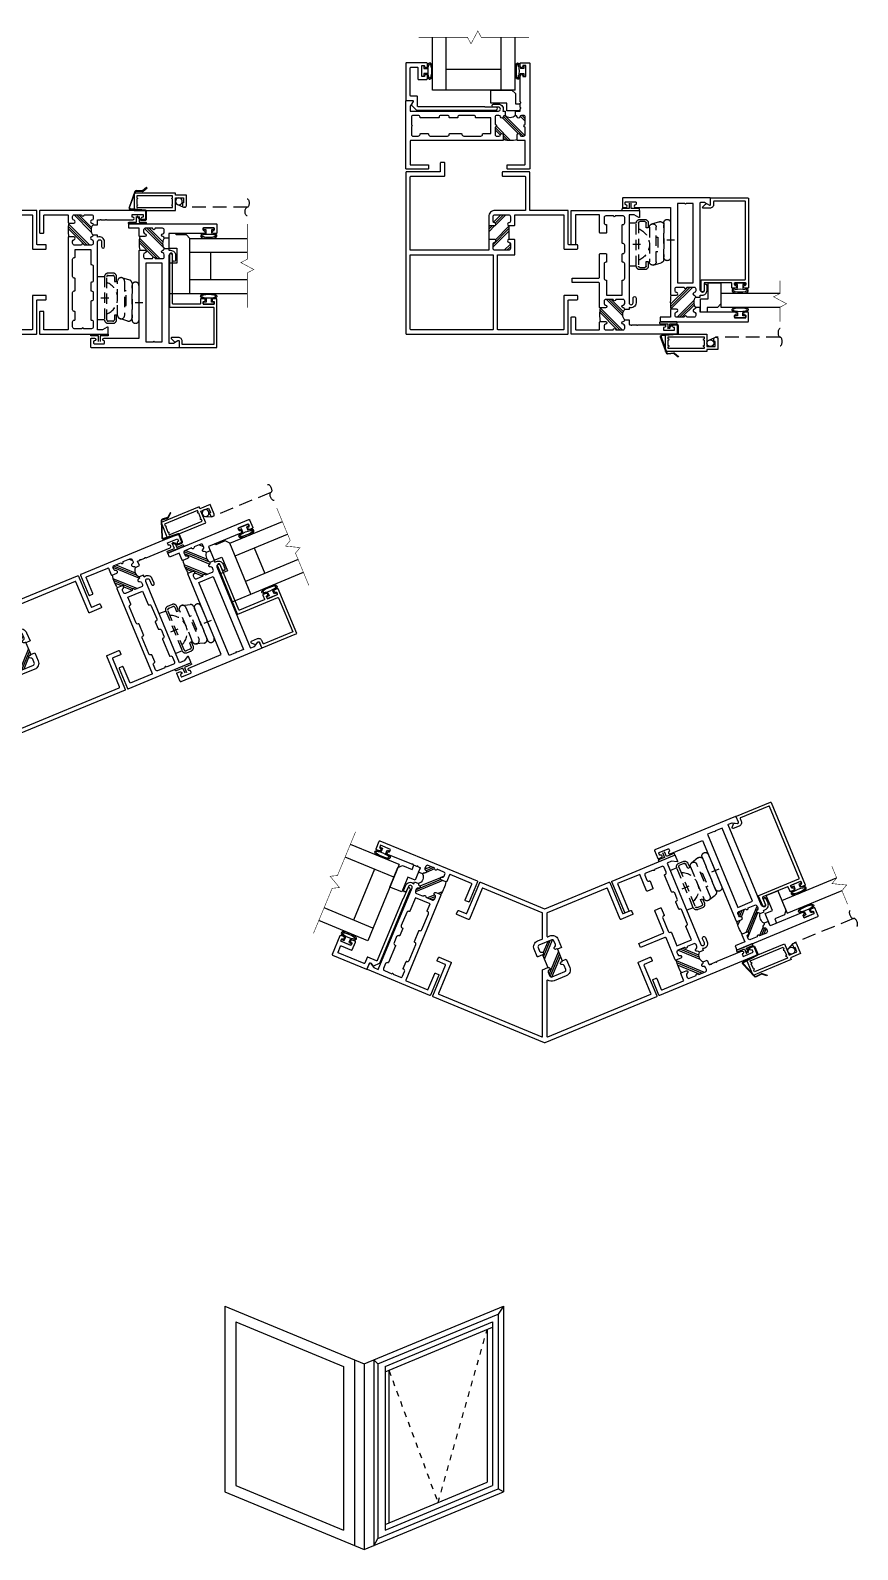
# Model space of a CAD drawing. Extents: x -4 to 57.4, y 0.4 to 32.4.
# Drawn here: x 14.44 to 29.47, y 0.37 to 27.98 of the extents above; entities that cross this region are included whole.
import ezdxf

# ---------------------------------------------------------------- set-up
doc = ezdxf.new("R2010")
doc.units = 0
doc.header["$MEASUREMENT"] = 0
doc.linetypes.add('HIDDEN', pattern=[0.375, 0.25, -0.125])
doc.layers.get('0').update_dxf_attribs({"linetype": 'CONTINUOUS'})
for name, color, linetype in [('ELEV_FRAME', 1, 'CONTINUOUS'), ('FRAME', 1, 'CONTINUOUS'), ('GLASS', 7, 'CONTINUOUS'), ('MISC', 7, 'CONTINUOUS'), ('SCREEN', 92, 'CONTINUOUS'), ('SCREEN_CLIP', 7, 'CONTINUOUS'), ('TEXT', 7, 'CONTINUOUS'), ('VENT', 5, 'CONTINUOUS'), ('YK_GLASS_STOP', 5, 'CONTINUOUS')]:
    doc.layers.add(name, color=color, linetype=linetype)

# ---------------------------------------------------------------- blocks, each defined once
blk = doc.blocks.new('p49 45 Corner Mullion')
h = blk.add_hatch()
h.set_pattern_fill('PLAST', color=256, angle=67.5, style=0)
h.set_pattern_definition([(67.5, (-7.35621, -19.63126), (-0.23097, 0.0956709), []), (67.5, (-7.38509, -19.6193), (-0.23097, 0.0956709), []), (67.5, (-7.41396, -19.60734), (-0.23097, 0.0956709), [])])
h.paths.add_polyline_path([(0.234, 1.701, 0.414214), (0.221, 1.706), (0.207, 1.701, -0.414214), (0.175, 1.714), (0.174, 1.714, -0.38311), (0.186, 1.746, 0.38311), (0.199, 1.785), (0.17, 1.855, 0.414214), (0.13, 1.872), (-0.101, 1.776, 0.414214), (-0.118, 1.736), (-0.089, 1.666, 0.38311), (-0.052, 1.648, -0.38311), (-0.021, 1.633), (-0.021, 1.633, -0.414214), (-0.035, 1.6), (0.061, 1.369, -0.414214), (0.093, 1.356), (0.094, 1.356, -0.38311), (0.083, 1.324, 0.38311), (0.069, 1.285), (0.098, 1.215, 0.414214), (0.138, 1.198), (0.369, 1.294, 0.414214), (0.386, 1.334), (0.357, 1.404, 0.38311), (0.32, 1.422, -0.38311), (0.289, 1.437), (0.289, 1.437, -0.414214), (0.303, 1.47), (0.317, 1.475, 0.414214), (0.322, 1.488)])
for p, q in [((0.234, 1.701), (0.322, 1.488)), ((-0.035, 1.6), (0.061, 1.369))]:
    blk.add_line(p, q)
for points in [[(0.234, 1.701, 0.414214), (0.221, 1.706), (0.207, 1.701, -0.414214), (0.175, 1.714), (0.174, 1.714, -0.38311), (0.186, 1.746, 0.38311), (0.199, 1.785), (0.17, 1.855, 0.414214), (0.13, 1.872), (-0.101, 1.776, 0.414214), (-0.118, 1.736), (-0.089, 1.666, 0.38311), (-0.052, 1.648, -0.38311), (-0.021, 1.633), (-0.021, 1.633, -0.414214), (-0.035, 1.6), (-0.123, 1.564, -0.414214), (-0.136, 1.569), (-0.19, 1.7, -0.414214), (-0.126, 1.853), (-0.042, 1.887, 0.303347), (-0.036, 1.897), (-0.036, 2.357, 0.303347), (-0.042, 2.366), (-1.122, 2.813, 0.414214), (-1.135, 2.808), (-1.366, 2.249, -0.414214), (-1.379, 2.244), (-1.592, 2.332, -0.414214), (-1.597, 2.345), (-1.574, 2.4, -0.414214), (-1.561, 2.406), (-1.423, 2.348, 0.414214), (-1.409, 2.354), (-1.178, 2.912, -0.414214), (-1.165, 2.918), (0, 2.435, 0.198912), (0.008, 2.435), (1.173, 2.918, -0.414214), (1.186, 2.912), (1.417, 2.354, 0.414214), (1.43, 2.348), (1.569, 2.406, -0.414214), (1.582, 2.4), (1.605, 2.345, -0.414214), (1.599, 2.332), (1.387, 2.244, -0.414214), (1.374, 2.249), (1.142, 2.808, 0.414214), (1.129, 2.813), (0.05, 2.366, 0.303347), (0.044, 2.357), (0.044, 1.938, 0.534511), (0.058, 1.929), (0.094, 1.944, -0.414214), (0.246, 1.88), (0.308, 1.732)], [(0.396, 1.519), (0.458, 1.37, -0.414214), (0.394, 1.217), (0.174, 1.126, -0.264161), (0.06, 1.141, 0.616945), (0.044, 1.133), (0.044, 0.117, 0.534511), (0.058, 0.107), (1.929, 0.882, 0.414214), (1.934, 0.896), (1.703, 1.454, -0.414214), (1.708, 1.468), (1.921, 1.556, -0.414214), (1.934, 1.55), (1.957, 1.495, -0.414214), (1.951, 1.482), (1.813, 1.424, 0.414214), (1.807, 1.411), (2.039, 0.852, -0.414214), (2.034, 0.839), (0.008, 0, -0.198912), (0, 0), (-2.026, 0.839, -0.414214), (-2.031, 0.852), (-1.8, 1.411, 0.414214), (-1.805, 1.424), (-1.944, 1.482, -0.414214), (-1.949, 1.495), (-1.926, 1.55, -0.414214), (-1.913, 1.556), (-1.701, 1.468, -0.414214), (-1.695, 1.454), (-1.927, 0.896, 0.414214), (-1.921, 0.882), (-0.05, 0.107, 0.534511), (-0.036, 0.117), (-0.036, 1.329), (0.061, 1.369, -0.414214), (0.093, 1.356), (0.094, 1.356, -0.38311), (0.083, 1.324, 0.38311), (0.069, 1.285), (0.098, 1.215, 0.414214), (0.138, 1.198), (0.369, 1.294, 0.414214), (0.386, 1.334), (0.357, 1.404, 0.38311), (0.32, 1.422, -0.38311), (0.289, 1.437), (0.289, 1.437, -0.414214), (0.303, 1.47), (0.317, 1.475, 0.414214), (0.322, 1.488)]]:
    blk.add_lwpolyline(points, format="xyb", close=True)
blk = doc.blocks.new('P48 90 Corner Mullion')
h = blk.add_hatch()
h.set_pattern_fill('PLAST', color=256, angle=45, style=0)
h.set_pattern_definition([(45, (-6.56593, -27.63443), (-0.1767767, 0.1767767), []), (45, (-6.58803, -27.61234), (-0.1767767, 0.1767767), []), (45, (-6.61013, -27.59024), (-0.1767767, 0.1767767), [])])
h.paths.add_polyline_path([(0.135, 1.972), (0.03, 1.972), (0.03, 1.722), (0.135, 1.722, -0.414214), (0.16, 1.697), (0.16, 1.697, -0.38311), (0.138, 1.672, 0.38311), (0.11, 1.641), (0.11, 1.555, 0.414214), (0.141, 1.524), (0.391, 1.524, 0.414214), (0.422, 1.555), (0.422, 1.641, 0.38311), (0.394, 1.672, -0.38311), (0.372, 1.697), (0.372, 1.697, -0.414214), (0.397, 1.722), (0.397, 1.972, -0.414214), (0.372, 1.997), (0.372, 1.997, -0.38311), (0.394, 2.022, 0.38311), (0.422, 2.053), (0.422, 2.139, 0.414214), (0.391, 2.17), (0.141, 2.17, 0.414214), (0.11, 2.139), (0.11, 2.053, 0.38311), (0.138, 2.022, -0.38311), (0.16, 1.997), (0.16, 1.997, -0.414214)])
for p, q in [((0.03, 1.972), (0.03, 1.722)), ((0.397, 1.972), (0.397, 1.722))]:
    blk.add_line(p, q)
for points in [[(0.03, 1.722), (0.03, 1.524), (-1.395, 1.524), (-1.395, 2.86, -0.414214), (-1.385, 2.87), (-0.78, 2.87, 0.414214), (-0.77, 2.88), (-0.77, 3.11, 0.414214), (-0.78, 3.12), (-0.84, 3.12, 0.414214), (-0.85, 3.11), (-0.85, 2.96, -0.414214), (-0.86, 2.95), (-1.465, 2.95, 0.414214), (-1.475, 2.94), (-1.475, 0.01, 0.414214), (-1.465, 0), (1.465, 0, 0.414214), (1.475, 0.01), (1.475, 0.615, -0.414214), (1.485, 0.625), (1.635, 0.625, 0.414214), (1.645, 0.635), (1.645, 0.695, 0.414214), (1.635, 0.705), (1.405, 0.705, 0.414214), (1.395, 0.695), (1.395, 0.09, -0.414214), (1.385, 0.08), (0.2, 0.08, -0.414214), (0.19, 0.09), (0.19, 1.444), (0.502, 1.444), (0.502, 1.712, 0.414214), (0.492, 1.722), (0.397, 1.722, 0.414214), (0.372, 1.697), (0.372, 1.697, 0.38311), (0.394, 1.672, -0.38311), (0.422, 1.641), (0.422, 1.555, -0.414214), (0.391, 1.524), (0.141, 1.524, -0.414214), (0.11, 1.555), (0.11, 1.641, -0.38311), (0.138, 1.672, 0.38311), (0.16, 1.697), (0.16, 1.697, 0.414214), (0.135, 1.722), (0.03, 1.722)], [(0.03, 1.972), (0.135, 1.972, 0.414214), (0.16, 1.997), (0.16, 1.997, 0.38311), (0.138, 2.022, -0.38311), (0.11, 2.053), (0.11, 2.139, -0.414214), (0.141, 2.17), (0.391, 2.17, -0.414214), (0.422, 2.139), (0.422, 2.053, -0.38311), (0.394, 2.022, 0.38311), (0.372, 1.997), (0.372, 1.997, 0.414214), (0.397, 1.972), (0.492, 1.972, 0.414214), (0.502, 1.982), (0.502, 2.17), (1.385, 2.17, -0.414214), (1.395, 2.16), (1.395, 1.555, 0.414214), (1.405, 1.545), (1.635, 1.545, 0.414214), (1.645, 1.555), (1.645, 1.615, 0.414214), (1.635, 1.625), (1.485, 1.625, -0.414214), (1.475, 1.635), (1.475, 2.24, 0.414214), (1.465, 2.25), (0.775, 2.25), (0.775, 2.94, 0.414214), (0.765, 2.95), (0.285, 2.95, 0.414214), (0.275, 2.94), (0.275, 2.88, 0.414214), (0.285, 2.87), (0.685, 2.87, -0.414214), (0.695, 2.86), (0.695, 2.25), (0.147, 2.25, 0.414214), (0.03, 2.133), (0.03, 1.972)]]:
    blk.add_lwpolyline(points, format="xyb")
blk.add_lwpolyline([(-1.385, 0.08, -0.414214), (-1.395, 0.09), (-1.395, 1.444), (0.11, 1.444), (0.11, 0.09, -0.414214), (0.1, 0.08)], format="xyb", close=True)
blk = doc.blocks.new('05P19-BLOCK-OG')
h = blk.add_hatch()
h.set_pattern_fill('PLAST', angle=45, style=0)
h.paths.add_polyline_path([(0.006, 1.12, -1), (0.006, 1.17), (0.006, 1.302, 0.414214), (-0.025, 1.333), (-0.063, 1.333, 0.38311), (-0.094, 1.305, -0.947716), (-0.143, 1.308), (-0.143, 1.403, 0.081165), (-0.394, 1.403), (-0.394, 1.308, -0.947716), (-0.443, 1.305, 0.38311), (-0.474, 1.333), (-0.512, 1.333, 0.414214), (-0.544, 1.302), (-0.544, 1.17, -1), (-0.544, 1.12), (-0.544, 0.988, 0.414214), (-0.512, 0.957), (-0.474, 0.957, 0.38311), (-0.443, 0.985, -0.898027), (-0.394, 0.985, 0.009247), (-0.394, 0.984, 0.372543), (-0.363, 0.957, -0.436275), (-0.174, 0.957, 0.38311), (-0.143, 0.985, -0.898027), (-0.094, 0.985, 0.38311), (-0.063, 0.957), (-0.025, 0.957, 0.414214), (0.006, 0.988)])
for points in [[(-0.394, 0.984, -0.009247), (-0.394, 0.985, 0.898027), (-0.443, 0.985, -0.38311), (-0.474, 0.957), (-0.512, 0.957, -0.414214), (-0.544, 0.988), (-0.544, 1.12, 1), (-0.544, 1.17), (-0.544, 1.302, -0.414214), (-0.512, 1.333), (-0.474, 1.333, -0.38311), (-0.443, 1.305, 0.947716), (-0.394, 1.308), (-0.394, 1.403, 0.414214), (-0.404, 1.413), (-2.073, 1.413, -0.414214), (-2.084, 1.423), (-2.084, 1.852), (-1.761, 1.852, 0.414214), (-1.751, 1.862), (-1.751, 1.922, 0.414214), (-1.761, 1.932), (-2.154, 1.932, 0.414214), (-2.163, 1.922), (-2.163, 0.697, 0.414214), (-2.154, 0.687), (-2.042, 0.687, 0.57735), (-2.034, 0.702), (-2.084, 0.788), (-2.084, 0.877), (-0.483, 0.877, -1), (-0.483, 0.806), (-0.572, 0.806, 1), (-0.572, 0.752), (-0.483, 0.752, 0.536675), (-0.401, 0.877), (-0.363, 0.877), (-0.363, 0.957, -0.38311), (-0.394, 0.985)], [(-0.143, 0.984, 0.009247), (-0.143, 0.985, -0.38311), (-0.174, 0.957), (-0.174, 0.877), (-0.087, 0.877), (-0.087, 0.838, 0.317837), (-0.083, 0.833, -0.707107), (-0.083, 0.814, 0.317837), (-0.087, 0.81), (-0.087, 0.738, 0.317837), (-0.083, 0.733, -0.707107), (-0.083, 0.714, 0.317837), (-0.087, 0.71), (-0.087, 0.239, 1), (-0.037, 0.239), (-0.037, 0.25), (0.014, 0.25), (0.014, 0.05), (-0.037, 0.05), (-0.037, 0.064, 1), (-0.087, 0.064), (-0.087, 0.01, 0.414214), (-0.076, 0), (0.076, 0, 0.414214), (0.087, 0.01), (0.087, 1.922, 0.414214), (0.076, 1.932), (-0.316, 1.932, 0.414214), (-0.326, 1.922), (-0.326, 1.862, 0.414214), (-0.316, 1.852), (-0.003, 1.852, -0.414214), (0.006, 1.842), (0.006, 1.423, -0.414214), (-0.003, 1.413), (-0.134, 1.413, 0.414214), (-0.143, 1.403), (-0.143, 1.308, 0.947716), (-0.094, 1.305, -0.38311), (-0.063, 1.333), (-0.025, 1.333, -0.414214), (0.006, 1.302), (0.006, 1.17, 1), (0.006, 1.12), (0.006, 0.988, -0.414214), (-0.025, 0.957), (-0.063, 0.957, -0.38311), (-0.094, 0.985, 0.898027), (-0.143, 0.985)]]:
    blk.add_lwpolyline(points, format="xyb")
blk.add_lwpolyline([(-1.377, 0.988, -0.414214), (-1.408, 0.957), (-1.529, 0.957, -0.414214), (-1.56, 0.988), (-1.56, 0.992, 0.414214), (-1.569, 1.002), (-1.897, 1.002, 0.414214), (-1.907, 0.992), (-1.907, 0.988, -0.414214), (-1.938, 0.957), (-2.032, 0.957, -0.414214), (-2.064, 0.988), (-2.064, 1.132, 1), (-2.064, 1.162), (-2.064, 1.302, -0.414214), (-2.032, 1.333), (-1.938, 1.333, -0.414214), (-1.907, 1.302), (-1.907, 1.302), (-1.907, 1.298, 0.414214), (-1.897, 1.288), (-1.761, 1.288, 0.414214), (-1.751, 1.298), (-1.751, 1.302), (-1.751, 1.302, -0.414214), (-1.72, 1.333), (-1.408, 1.333, -0.414214), (-1.377, 1.302), (-1.377, 1.302), (-1.377, 1.298, 0.414214), (-1.367, 1.288), (-1.155, 1.288, 0.414214), (-1.145, 1.298), (-1.145, 1.302), (-1.145, 1.302, -0.414214), (-1.114, 1.333), (-0.802, 1.333, -0.414214), (-0.771, 1.302), (-0.771, 1.302), (-0.771, 1.298, 0.414214), (-0.761, 1.288), (-0.623, 1.288), (-0.623, 1.002), (-0.889, 1.002, 0.414214), (-0.898, 0.992), (-0.898, 0.988, -0.414214), (-0.93, 0.957), (-1.19, 0.957, -0.414214), (-1.221, 0.988), (-1.221, 0.992, 0.414214), (-1.23, 1.002), (-1.367, 1.002, 0.414214), (-1.377, 0.992)], format="xyb", close=True)
at = {"color": 7}
for centre, radius, start, end in [((-0.269, 0.638), 0.775, 80.7195, 99.2805), ((-0.269, 0.869), 0.129, 42.8591, 137.1409)]:
    blk.add_arc(centre, radius, start, end, dxfattribs=at)
blk = doc.blocks.new('05P11-Z-BAR')
h = blk.add_hatch()
h.set_pattern_fill('PLAST', angle=45, style=0)
h.set_pattern_definition([(45, (-0.3846, -1e-07), (-0.176777, 0.176777), []), (45, (-0.4067, 0.0221), (-0.176777, 0.176777), []), (45, (-0.4288, 0.0442), (-0.176777, 0.176777), [])])
h.paths.add_polyline_path([(0.006, 1.12, -0.414214), (-0.018, 1.145, -0.414214), (0.006, 1.17), (0.006, 1.302, 0.414214), (-0.025, 1.333), (-0.063, 1.333, 0.38311), (-0.094, 1.305, -0.947716), (-0.143, 1.308), (-0.143, 1.403, 0.087329), (-0.394, 1.403), (-0.394, 1.308, -1), (-0.443, 1.308, 0.352985), (-0.473, 1.333), (-0.512, 1.333, 0.414214), (-0.544, 1.302), (-0.544, 1.17, -0.414214), (-0.518, 1.145, -0.414214), (-0.544, 1.12), (-0.544, 0.988, 0.414214), (-0.512, 0.957), (-0.474, 0.957, 0.38311), (-0.443, 0.985, -0.898027), (-0.394, 0.985, 0.38311), (-0.363, 0.957, -0.325577), (-0.174, 0.957, 0.363634), (-0.143, 0.982, -0.947716), (-0.094, 0.985, 0.38311), (-0.063, 0.957), (-0.025, 0.957, 0.414214), (0.006, 0.988)])
blk.add_line((-0.087, 0.877), (-0.087, 0.877))
for points in [[(-2.164, 2.28, -0.414214), (-2.154, 2.29), (-2.001, 2.29, -0.414214), (-1.991, 2.28), (-1.991, 2.226, -1), (-2.041, 2.226), (-2.041, 2.23, 0.414214), (-2.051, 2.24), (-2.081, 2.24, 0.414214), (-2.091, 2.23), (-2.091, 2.05, 0.414214), (-2.081, 2.04), (-2.051, 2.04, 0.414214), (-2.041, 2.05), (-2.041, 2.051, -1), (-1.991, 2.051), (-1.991, 1.413), (-0.403, 1.413, -0.414214), (-0.394, 1.403), (-0.394, 1.306, -0.888834), (-0.443, 1.306, 0.377258), (-0.474, 1.333), (-0.512, 1.333, 0.414214), (-0.544, 1.302), (-0.544, 1.17, -1), (-0.544, 1.12), (-0.544, 0.988, 0.414214), (-0.512, 0.957), (-0.474, 0.957, 0.383109), (-0.443, 0.985, -0.898027), (-0.394, 0.985, 0.38311), (-0.363, 0.957), (-0.363, 0.877), (-0.394, 0.877), (-0.394, 0.842, -0.414214), (-0.483, 0.752), (-0.571, 0.752, -1), (-0.571, 0.806), (-0.486, 0.806, 0.859155), (-0.486, 0.877), (-2.074, 0.877, 0.414214), (-2.084, 0.867), (-2.084, 0.797, 0.131652), (-2.082, 0.792), (-2.035, 0.709, -0.577353), (-2.048, 0.687), (-2.154, 0.687, -0.414214), (-2.164, 0.697), (-2.164, 2.28)], [(-0.025, 0.957, 0.414214), (0.006, 0.988), (0.006, 1.12, -1), (0.006, 1.17), (0.006, 1.302, 0.414214), (-0.025, 1.333), (-0.063, 1.333, 0.38311), (-0.094, 1.305, -0.947716), (-0.143, 1.308), (-0.143, 1.403, -0.414214), (-0.133, 1.413), (0.006, 1.413), (0.006, 1.603), (0.086, 1.603), (0.086, 0.01, -0.414214), (0.077, 0), (-0.077, 0, -0.414214), (-0.087, 0.01), (-0.087, 0.064, -1), (-0.037, 0.064), (-0.037, 0.06, 0.414214), (-0.027, 0.05), (0.003, 0.05, 0.414214), (0.014, 0.06), (0.014, 0.24, 0.414214), (0.003, 0.25), (-0.027, 0.25, 0.414214), (-0.037, 0.24), (-0.037, 0.239, -1), (-0.087, 0.239), (-0.087, 0.877), (-0.174, 0.877), (-0.174, 0.957, 0.363634), (-0.143, 0.982, -0.947716), (-0.094, 0.985, 0.38311), (-0.063, 0.957), (-0.025, 0.957)]]:
    blk.add_lwpolyline(points, format="xyb")
blk.add_lwpolyline([(-2.063, 1.16), (-2.063, 1.288), (-0.623, 1.288), (-0.623, 1.002), (-2.063, 1.002), (-2.063, 1.129), (-2.048, 1.145)], close=True)
at = {"color": 7}
for centre, radius, start, end in [((-0.269, 0.638), 0.775, 80.7195, 99.2805), ((-0.269, 0.828), 0.16, 53.9319, 126.0681)]:
    blk.add_arc(centre, radius, start, end, dxfattribs=at)
blk = doc.blocks.new('4-BAR_HINGE')
at = {"linetype": 'HIDDEN', "ltscale": 0.75}
for p, q in [((0.401, -1.054), (0.313, -1.054)), ((0.313, -1.094), (0.401, -1.094)), ((0.248, -1.119), (0.248, -1.901)), ((0.288, -1.901), (0.288, -1.119)), ((0.426, -1.119), (0.426, -1.204)), ((0.426, -1.204), (0.466, -1.204)), ((0.466, -1.204), (0.466, -1.119)), ((0.486, -1.823), (0.486, -1.198)), ((0.556, -1.136), (0.701, -1.178)), ((0.611, -1.198), (0.611, -1.823)), ((0.641, -1.377), (0.611, -1.377)), ((0.641, -1.644), (0.641, -1.377)), ((0.748, -1.239), (0.748, -1.864)), ((0.748, -1.904), (0.748, -1.279)), ((0.873, -1.279), (0.873, -1.904)), ((0.611, -1.644), (0.641, -1.644)), ((0.401, -1.926), (0.313, -1.926)), ((0.466, -1.816), (0.426, -1.816)), ((0.426, -1.816), (0.426, -1.901)), ((0.466, -1.901), (0.466, -1.816)), ((0.67, -1.924), (0.526, -1.881)), ((0.313, -1.966), (0.401, -1.966))]:
    blk.add_line(p, q, dxfattribs=at)
for p, q in [((0.248, -1.119), (0.123, -1.119)), ((0.248, -1.901), (0.123, -1.901))]:
    blk.add_line(p, q)
at = {"linetype": 'Continuous'}
for p, q in [((0.324, -1.51), (0.183, -1.51)), ((0.943, -1.591), (0.802, -1.591))]:
    blk.add_line(p, q, dxfattribs=at)
at = {"linetype": 'HIDDEN', "ltscale": 0.75}
for centre, radius, start, end in [((0.313, -1.119), 0.065, 90, 180), ((0.313, -1.119), 0.025, 90, 180), ((0.401, -1.119), 0.065, 360, 90), ((0.401, -1.119), 0.025, 0, 90), ((0.181, -1.51), 0.305, 290.4553, 69.5447), ((0.548, -1.198), 0.0625, 0, 180), ((0.686, -1.239), 0.062, 0, 75.7192), ((0.81, -1.279), 0.0625, 0, 180), ((0.313, -1.901), 0.065, 180, 270), ((0.313, -1.901), 0.025, 180, 270), ((0.401, -1.901), 0.065, 270, 0), ((0.401, -1.901), 0.025, 270, 0), ((0.548, -1.823), 0.0625, 180, 0), ((0.686, -1.864), 0.062, 255.5579, 0), ((0.81, -1.904), 0.0625, 180, 0)]:
    blk.add_arc(centre, radius, start, end, dxfattribs=at)
blk = doc.blocks.new('05P09-1in_GLASS_STOP')
for p, q in [((-1.338, 0.25), (-1.373, 0.25)), ((-1.373, 0.25), (-1.373, 0.05)), ((-1.373, 0.05), (-1.338, 0.05)), ((-1.338, 0.197), (-1.338, 0.25)), ((-1.276, 0.197), (-1.338, 0.197)), ((-1.338, 0.05), (-1.338, 0.102)), ((-1.338, 0.102), (-1.276, 0.102)), ((-0.084, 0.197), (-0.022, 0.197)), ((-0.022, 0.102), (-0.084, 0.102)), ((-0.022, 0.197), (-0.022, 0.25)), ((-0.022, 0.25), (0.013, 0.25)), ((-0.022, 0.05), (-0.022, 0.102)), ((0.013, 0.05), (-0.022, 0.05)), ((0.013, 0.25), (0.013, 0.05))]:
    blk.add_line(p, q)
blk.add_lwpolyline([(-2.035, 0.709, -0.57735), (-2.047, 0.687), (-2.153, 0.687, 0.414214), (-2.163, 0.677), (-2.163, 0), (-1.283, 0, 0.414214), (-1.273, 0.01), (-1.273, 0.062, 0.414214), (-1.298, 0.087, 0.435311), (-1.323, 0.061, -0.435311), (-1.333, 0.05), (-1.363, 0.05, -0.414214), (-1.373, 0.06), (-1.373, 0.24, -0.414214), (-1.363, 0.25), (-1.333, 0.25, -0.435311), (-1.323, 0.239, 0.435311), (-1.298, 0.212, 0.414214), (-1.273, 0.237), (-1.273, 0.29, 0.414214), (-1.283, 0.3), (-1.363, 0.3, -0.414214), (-1.373, 0.31), (-1.373, 0.795, -0.414214), (-1.363, 0.805), (-0.474, 0.805, 0.414214), (-0.447, 0.832), (-0.447, 0.833, 0.414214), (-0.474, 0.86), (-1.418, 0.86, 0.414214), (-1.428, 0.85), (-1.428, 0.065, -0.414214), (-1.438, 0.055), (-2.108, 0.055), (-2.108, 0.622, -0.414214), (-2.098, 0.632), (-2.047, 0.632, 0.414214), (-1.977, 0.702), (-1.977, 0.817, 0.668179), (-2.003, 0.828), (-2.058, 0.773, 0.339454), (-2.06, 0.755)], format="xyb", close=True)
at = {"extrusion": (0, 0, -1)}
blk.add_ellipse((-1.229, 0.15), major_axis=(0, 0.129), ratio=0.232303, dxfattribs=at)
blk.add_ellipse((-0.131, 0.15), major_axis=(0, 0.129), ratio=0.232303)
for points in [[(-1.276, 0.197), (-1.274, 0.219), (-1.271, 0.239), (-1.262, 0.269), (-1.258, 0.28), (-1.245, 0.294), (-1.237, 0.298), (-1.229, 0.298), (-1.218, 0.298), (-1.21, 0.292), (-1.201, 0.279), (-1.197, 0.272), (-1.187, 0.244), (-1.183, 0.215), (-1.178, 0.136), (-1.182, 0.085), (-1.194, 0.034), (-1.198, 0.022), (-1.214, 0.005), (-1.228, 0), (-1.249, 0.008), (-1.254, 0.016), (-1.262, 0.032), (-1.265, 0.041), (-1.272, 0.067), (-1.274, 0.084), (-1.276, 0.102)], [(-0.084, 0.197), (-0.086, 0.219), (-0.089, 0.239), (-0.098, 0.269), (-0.102, 0.28), (-0.115, 0.294), (-0.123, 0.298), (-0.131, 0.298), (-0.142, 0.298), (-0.15, 0.292), (-0.159, 0.279), (-0.163, 0.272), (-0.173, 0.244), (-0.177, 0.215), (-0.182, 0.136), (-0.178, 0.085), (-0.166, 0.034), (-0.162, 0.022), (-0.146, 0.005), (-0.132, 0), (-0.111, 0.008), (-0.106, 0.016), (-0.098, 0.032), (-0.095, 0.041), (-0.088, 0.067), (-0.086, 0.084), (-0.084, 0.102)]]:
    blk.add_open_spline(points, degree=3, knots=[5.075676, 5.075676, 5.075676, 5.075676, 5.596595, 5.596595, 6.055763, 6.055763, 6.283185, 6.283185, 6.283185, 6.572914, 6.572914, 6.862642, 6.862642, 7.608886, 7.608886, 8.676451, 8.676451, 9.18434, 9.18434, 9.518242, 9.518242, 9.852144, 9.852144, 10.186046, 10.186046, 10.631436, 10.631436, 10.631436, 10.631436])
blk = doc.blocks.new('A$C5B811888')
at = {"layer": 'MISC', "linetype": 'Continuous'}
for points in [[(0.0319, 0), (0.0319, 0.024), (0.0025, 0.024, -0.414214), (0, 0.0265), (0, 0.0297, -0.414214), (0.0025, 0.0322), (0.0765, 0.0322, -0.414214), (0.079, 0.0297)], [(0.079, 0.0297), (0.079, 0.0265, -0.414214), (0.0765, 0.024), (0.0414, 0.024), (0.0414, 0)]]:
    blk.add_lwpolyline(points, format="xyb", dxfattribs=at)
blk = doc.blocks.new('05P86-BLOCK-IG')
h = blk.add_hatch()
h.set_pattern_fill('PLAST', angle=45, style=0)
h.paths.add_polyline_path([(0.544, 1.12, -1), (0.544, 1.17), (0.544, 1.302, 0.414214), (0.512, 1.333), (0.474, 1.333, 0.38311), (0.443, 1.305, -0.947716), (0.393, 1.308), (0.393, 1.403, 0.081165), (0.143, 1.403), (0.143, 1.308, -0.947716), (0.094, 1.305, 0.38311), (0.063, 1.333), (0.024, 1.333, 0.414214), (-0.007, 1.302), (-0.007, 1.17, -1), (-0.007, 1.12), (-0.007, 0.988, 0.414214), (0.024, 0.957), (0.063, 0.957, 0.38311), (0.094, 0.985, -0.898027), (0.143, 0.985, 0.38311), (0.174, 0.957, -0.436275), (0.363, 0.957, 0.38311), (0.394, 0.985, -0.898027), (0.443, 0.985, 0.38311), (0.474, 0.957), (0.512, 0.957, 0.414214), (0.544, 0.988)])
for points in [[(0.003, 1.852, 0.414214), (-0.007, 1.842), (-0.007, 1.423, 0.414214), (0.003, 1.413), (0.134, 1.413, -0.414214), (0.143, 1.403), (0.143, 1.308, -0.947716), (0.094, 1.305, 0.38311), (0.063, 1.333), (0.024, 1.333, 0.414214), (-0.007, 1.302), (-0.007, 1.17, -1), (-0.007, 1.12), (-0.007, 0.988, 0.414214), (0.024, 0.957), (0.063, 0.957, 0.38311), (0.094, 0.985, -0.898027), (0.143, 0.985, 0.38311), (0.174, 0.957), (0.174, 0.877), (0.097, 0.877, 0.414214), (0.086, 0.867), (0.086, 0.847, -0.331679), (0.084, 0.843, 0.745356), (0.084, 0.824, -0.331679), (0.086, 0.82), (0.086, 0.747, -0.331679), (0.084, 0.743, 0.745356), (0.084, 0.724, -0.331679), (0.086, 0.72), (0.086, 0.244, -1.19356), (0.037, 0.244), (0.037, 0.25), (-0.014, 0.25), (-0.014, 0.05), (0.037, 0.05), (0.037, 0.074, -0.596863), (0.086, 0.074), (0.086, 0.01, -0.414214), (0.076, 0), (-0.076, 0, -0.414214), (-0.087, 0.01), (-0.087, 1.922, -0.414214), (-0.076, 1.932), (0.215, 1.932, -0.414214), (0.226, 1.922), (0.226, 1.862, -0.414214), (0.215, 1.852)], [(1.377, 1.298, -0.414214), (1.367, 1.288), (1.23, 1.288, -0.414214), (1.221, 1.298), (1.221, 1.302, 0.414214), (1.19, 1.333), (0.93, 1.333, 0.414214), (0.898, 1.302), (0.898, 1.298, -0.414214), (0.889, 1.288), (0.623, 1.288), (0.623, 1.002), (0.889, 1.002, -0.414214), (0.898, 0.992), (0.898, 0.988, 0.414214), (0.93, 0.957), (1.19, 0.957, 0.414214), (1.221, 0.988), (1.221, 0.992, -0.414214), (1.23, 1.002), (1.367, 1.002, -0.414214), (1.377, 0.992), (1.377, 0.988, 0.414214), (1.407, 0.957), (1.529, 0.957, 0.414214), (1.56, 0.988), (1.56, 0.992, -0.414214), (1.569, 1.002), (1.897, 1.002, -0.414214), (1.907, 0.992), (1.907, 0.988, 0.414214), (1.938, 0.957), (2.032, 0.957, 0.414214), (2.064, 0.988), (2.064, 1.132, -1), (2.064, 1.162), (2.064, 1.302, 0.414214), (2.032, 1.333), (1.938, 1.333, 0.414214), (1.907, 1.302), (1.907, 1.298, -0.414214), (1.897, 1.288), (1.76, 1.288, -0.414214), (1.75, 1.298), (1.75, 1.403, -0.414214), (1.76, 1.413), (2.084, 1.413), (2.084, 1.852), (1.549, 1.852, -0.414214), (1.539, 1.862), (1.539, 1.922, -0.414214), (1.549, 1.932), (2.154, 1.932, -0.414214), (2.163, 1.922), (2.163, 0.697, -0.414214), (2.154, 0.687), (2.042, 0.687, -0.57735), (2.034, 0.702), (2.084, 0.788), (2.084, 0.877), (0.483, 0.877, 1), (0.483, 0.806), (0.567, 0.806, -1.178959), (0.567, 0.752), (0.483, 0.752, -0.536675), (0.401, 0.877), (0.363, 0.877), (0.363, 0.957, 0.38311), (0.394, 0.985, -0.898027), (0.443, 0.985, 0.38311), (0.474, 0.957), (0.512, 0.957, 0.414214), (0.544, 0.988), (0.544, 1.12, -1), (0.544, 1.17), (0.544, 1.302, 0.414214), (0.512, 1.333), (0.474, 1.333, 0.38311), (0.443, 1.305, -0.947716), (0.393, 1.308), (0.393, 1.403, -0.414214), (0.404, 1.413), (0.832, 1.413, 0.414214), (0.852, 1.433), (0.852, 1.909), (0.932, 1.909), (0.932, 1.433, 0.414214), (0.952, 1.413), (1.367, 1.413, -0.414214), (1.377, 1.403)]]:
    blk.add_lwpolyline(points, format="xyb", close=True)
at = {"color": 7}
for centre, radius, start, end in [((0.269, 0.638), 0.775, 80.7195, 99.2805), ((0.269, 0.869), 0.129, 42.8591, 137.1409)]:
    blk.add_arc(centre, radius, start, end, dxfattribs=at)
blk = doc.blocks.new('05P05-.25in_GLASS_STOP')
for p, q in [((-0.588, 0.25), (-0.623, 0.25)), ((-0.623, 0.25), (-0.623, 0.05)), ((-0.623, 0.05), (-0.588, 0.05)), ((-0.588, 0.198), (-0.588, 0.25)), ((-0.526, 0.198), (-0.588, 0.198)), ((-0.588, 0.05), (-0.588, 0.103)), ((-0.588, 0.103), (-0.526, 0.103)), ((-0.084, 0.198), (-0.022, 0.198)), ((-0.022, 0.103), (-0.084, 0.103)), ((-0.022, 0.198), (-0.022, 0.25)), ((-0.022, 0.25), (0.013, 0.25)), ((-0.022, 0.05), (-0.022, 0.103)), ((0.013, 0.05), (-0.022, 0.05)), ((0.013, 0.25), (0.013, 0.05))]:
    blk.add_line(p, q)
blk.add_lwpolyline([(-2.048, 0.632, 0.414214), (-1.978, 0.702), (-1.978, 0.817, 0.668179), (-2.003, 0.828), (-2.053, 0.778, 0.339454), (-2.057, 0.748), (-2.035, 0.71, -0.57735), (-2.048, 0.687), (-2.153, 0.687, 0.414214), (-2.163, 0.677), (-2.163, 0.01, 0.414214), (-2.153, 0), (-0.533, 0, 0.414214), (-0.523, 0.01), (-0.523, 0.064, 0.414214), (-0.548, 0.089), (-0.549, 0.089, 0.414214), (-0.573, 0.064), (-0.573, 0.06, -0.414214), (-0.583, 0.05), (-0.608, 0.05, -0.414214), (-0.623, 0.065), (-0.623, 0.235, -0.414214), (-0.608, 0.25), (-0.583, 0.25, -0.414214), (-0.573, 0.24), (-0.573, 0.239, 0.414214), (-0.549, 0.214), (-0.548, 0.214, 0.414214), (-0.523, 0.239), (-0.523, 0.288, 0.414214), (-0.538, 0.303), (-0.613, 0.303, -0.414214), (-0.623, 0.313), (-0.623, 0.795, -0.414214), (-0.613, 0.805), (-0.474, 0.805, 0.414214), (-0.447, 0.832), (-0.447, 0.833, 0.414214), (-0.474, 0.86), (-0.668, 0.86, 0.414214), (-0.678, 0.85), (-0.678, 0.065, -0.414214), (-0.688, 0.055), (-2.098, 0.055, -0.414214), (-2.108, 0.065), (-2.108, 0.622, -0.414214), (-2.098, 0.632)], format="xyb", close=True)
at = {"extrusion": (0, 0, -1)}
blk.add_ellipse((-0.479, 0.15), major_axis=(0, 0.129), ratio=0.232303, dxfattribs=at)
blk.add_ellipse((-0.131, 0.15), major_axis=(0, 0.129), ratio=0.232303)
for points in [[(-0.526, 0.198), (-0.524, 0.219), (-0.521, 0.239), (-0.512, 0.269), (-0.508, 0.28), (-0.495, 0.294), (-0.487, 0.298), (-0.479, 0.298), (-0.468, 0.298), (-0.46, 0.292), (-0.451, 0.279), (-0.447, 0.272), (-0.437, 0.244), (-0.433, 0.215), (-0.428, 0.136), (-0.432, 0.085), (-0.444, 0.034), (-0.448, 0.022), (-0.464, 0.005), (-0.478, 0), (-0.499, 0.008), (-0.504, 0.016), (-0.512, 0.032), (-0.515, 0.041), (-0.522, 0.067), (-0.524, 0.084), (-0.526, 0.103)], [(-0.084, 0.198), (-0.086, 0.219), (-0.089, 0.239), (-0.098, 0.269), (-0.102, 0.28), (-0.115, 0.294), (-0.123, 0.298), (-0.131, 0.298), (-0.142, 0.298), (-0.15, 0.292), (-0.159, 0.279), (-0.163, 0.272), (-0.173, 0.244), (-0.177, 0.215), (-0.182, 0.136), (-0.178, 0.085), (-0.166, 0.034), (-0.162, 0.022), (-0.146, 0.005), (-0.132, 0), (-0.111, 0.008), (-0.106, 0.016), (-0.098, 0.032), (-0.095, 0.041), (-0.088, 0.067), (-0.086, 0.084), (-0.084, 0.103)]]:
    blk.add_open_spline(points, degree=3, knots=[5.075676, 5.075676, 5.075676, 5.075676, 5.596595, 5.596595, 6.055763, 6.055763, 6.283185, 6.283185, 6.283185, 6.572914, 6.572914, 6.862642, 6.862642, 7.608886, 7.608886, 8.676451, 8.676451, 9.18434, 9.18434, 9.518242, 9.518242, 9.852144, 9.852144, 10.186046, 10.186046, 10.631436, 10.631436, 10.631436, 10.631436])
blk = doc.blocks.new('05P10-1.5in_GLASS_STOP')
for p, q in [((-1.838, 0.25), (-1.873, 0.25)), ((-1.873, 0.25), (-1.873, 0.05)), ((-1.873, 0.05), (-1.838, 0.05)), ((-1.838, 0.197), (-1.838, 0.25)), ((-1.776, 0.197), (-1.838, 0.197)), ((-1.838, 0.05), (-1.838, 0.102)), ((-1.838, 0.102), (-1.776, 0.102)), ((-0.084, 0.197), (-0.022, 0.197)), ((-0.022, 0.102), (-0.084, 0.102)), ((-0.022, 0.197), (-0.022, 0.25)), ((-0.022, 0.25), (0.013, 0.25)), ((-0.022, 0.05), (-0.022, 0.102)), ((0.013, 0.05), (-0.022, 0.05)), ((0.013, 0.25), (0.013, 0.05))]:
    blk.add_line(p, q)
blk.add_lwpolyline([(-1.823, 0.239), (-1.823, 0.24, 0.414214), (-1.833, 0.25), (-1.858, 0.25, 0.414214), (-1.873, 0.235), (-1.873, 0.065, 0.414214), (-1.858, 0.05), (-1.833, 0.05, 0.414214), (-1.823, 0.06), (-1.823, 0.064, -0.414214), (-1.799, 0.089), (-1.798, 0.089, -0.414214), (-1.773, 0.064), (-1.773, 0.015, -0.414214), (-1.788, 0), (-2.153, 0, -0.414214), (-2.163, 0.01), (-2.163, 0.677, -0.414214), (-2.153, 0.687), (-2.047, 0.687, 0.57735), (-2.035, 0.709), (-2.057, 0.748, -0.339454), (-2.053, 0.778), (-1.974, 0.857, -0.198912), (-1.967, 0.86), (-0.529, 0.86, -0.414214), (-0.502, 0.833), (-0.502, 0.832, -0.414214), (-0.529, 0.805), (-0.727, 0.805), (-0.727, 0.798), (-1.942, 0.798, 0.414214), (-1.952, 0.788), (-1.952, 0.617, -0.414214), (-1.962, 0.607), (-2.073, 0.607, 0.414214), (-2.083, 0.597), (-2.083, 0.09, 0.414214), (-2.073, 0.08), (-1.956, 0.08, 0.414214), (-1.946, 0.09), (-1.946, 0.293, -0.414214), (-1.936, 0.303), (-1.788, 0.303, -0.414214), (-1.773, 0.288), (-1.773, 0.239, -0.414214), (-1.798, 0.214), (-1.799, 0.214, -0.414214)], format="xyb", close=True)
at = {"extrusion": (0, 0, -1)}
blk.add_ellipse((-1.729, 0.15), major_axis=(0, 0.129), ratio=0.232303, dxfattribs=at)
blk.add_ellipse((-0.131, 0.15), major_axis=(0, 0.129), ratio=0.232303)
for points in [[(-1.776, 0.197), (-1.774, 0.219), (-1.771, 0.239), (-1.762, 0.269), (-1.758, 0.28), (-1.745, 0.294), (-1.737, 0.298), (-1.729, 0.298), (-1.718, 0.298), (-1.71, 0.292), (-1.701, 0.279), (-1.697, 0.272), (-1.687, 0.244), (-1.683, 0.215), (-1.678, 0.136), (-1.682, 0.085), (-1.694, 0.034), (-1.698, 0.022), (-1.714, 0.005), (-1.728, 0), (-1.749, 0.008), (-1.754, 0.016), (-1.762, 0.032), (-1.765, 0.041), (-1.772, 0.067), (-1.774, 0.084), (-1.776, 0.102)], [(-0.084, 0.197), (-0.086, 0.219), (-0.089, 0.239), (-0.098, 0.269), (-0.102, 0.28), (-0.115, 0.294), (-0.123, 0.298), (-0.131, 0.298), (-0.142, 0.298), (-0.15, 0.292), (-0.159, 0.279), (-0.163, 0.272), (-0.173, 0.244), (-0.177, 0.215), (-0.182, 0.136), (-0.178, 0.085), (-0.166, 0.034), (-0.162, 0.022), (-0.146, 0.005), (-0.132, 0), (-0.111, 0.008), (-0.106, 0.016), (-0.098, 0.032), (-0.095, 0.041), (-0.088, 0.067), (-0.086, 0.084), (-0.084, 0.102)]]:
    blk.add_open_spline(points, degree=3, knots=[5.075676, 5.075676, 5.075676, 5.075676, 5.596595, 5.596595, 6.055763, 6.055763, 6.283185, 6.283185, 6.283185, 6.572914, 6.572914, 6.862642, 6.862642, 7.608886, 7.608886, 8.676451, 8.676451, 9.18434, 9.18434, 9.518242, 9.518242, 9.852144, 9.852144, 10.186046, 10.186046, 10.631436, 10.631436, 10.631436, 10.631436])
blk = doc.blocks.new('114-FLAT_SCREEN')
blk.add_line((0.142, 0.603), (0.142, 0.602))
at = {"linetype": 'HIDDEN'}
blk.add_line((0.194, 0.481), (0.144, 0.59), dxfattribs=at)
blk.add_lwpolyline([(0.399, 0.442), (0.399, -0.307), (0.087, -0.307), (0.087, 0.442), (0.312, 0.442), (0.312, 0.593), (0.222, 0.593), (0.222, 0.572), (0.172, 0.572, -0.414214), (0.142, 0.602), (0.142, 0.613, -0.414214), (0.172, 0.643), (0.362, 0.643), (0.362, 0.442)], format="xyb", close=True)
blk.add_lwpolyline([(0.292, -0.257), (0.193, -0.257), (0.182, -0.237), (0.17, -0.257), (0.136, -0.257), (0.136, 0.392), (0.17, 0.392), (0.182, 0.372), (0.193, 0.392), (0.292, 0.392), (0.303, 0.372), (0.315, 0.392), (0.348, 0.392), (0.348, -0.257), (0.315, -0.257), (0.303, -0.237)], close=True)
blk.add_circle((0.25, 0.507), 0.0618)

msp = doc.modelspace()

# ---------------------------------------------------------------- linework, layer by layer
at = {"layer": 'ELEV_FRAME', "color": 1}
for p, q in [((17.973, 4.796), (20.504, 3.748)), ((17.973, 4.796), (17.973, 1.421)), ((18.131, 4.732), (18.131, 4.731)), ((20.504, 3.748), (23.035, 4.796)), ((22.877, 4.732), (22.877, 4.731)), ((23.035, 4.796), (23.035, 1.421)), ((18.173, 4.513), (20.128, 3.704)), ((18.173, 4.513), (18.173, 1.538)), ((20.128, 3.704), (20.128, 0.729)), ((20.328, 3.821), (20.328, 0.444)), ((20.504, 3.748), (20.504, 0.373)), ((20.68, 3.821), (20.68, 0.444)), ((20.504, 3.285), (20.504, 0.373)), ((17.973, 1.421), (20.504, 0.373)), ((18.173, 1.538), (20.128, 0.729)), ((20.504, 0.373), (23.035, 1.421))]:
    msp.add_line(p, q, dxfattribs=at)
at = {"layer": 'GLASS', "color": 7, "linetype": 'Continuous'}
for p, q in [((21.743, 26.895), (21.743, 27.856)), ((21.993, 26.895), (21.993, 27.856)), ((22.993, 26.895), (22.993, 27.856)), ((23.243, 26.895), (23.243, 27.856)), ((26.982, 23.205), (28.057, 23.205)), ((26.982, 22.955), (28.06, 22.955)), ((21.139, 12.823), (20.251, 13.19)), ((21.043, 12.592), (20.155, 12.959)), ((28.092, 12.169), (29.085, 12.581)), ((28.187, 11.938), (29.183, 12.351)), ((20.661, 11.668), (19.772, 12.036)), ((20.565, 11.437), (19.677, 11.805))]:
    msp.add_line(p, q, dxfattribs=at)
at = {"layer": 'GLASS', "linetype": 'Continuous'}
for p, q in [((22.993, 27.275), (21.993, 27.275)), ((17.332, 24.201), (18.379, 24.201)), ((17.332, 23.953), (18.379, 23.953)), ((17.707, 23.953), (17.707, 23.45)), ((18.379, 23.45), (17.332, 23.45)), ((17.332, 23.201), (18.379, 23.201)), ((18.06, 18.663), (19.015, 19.059)), ((18.155, 18.434), (19.11, 18.83)), ((18.501, 18.578), (18.694, 18.113)), ((19.302, 18.365), (18.347, 17.97)), ((18.443, 17.74), (19.397, 18.135)), ((20.692, 12.737), (20.309, 11.813))]:
    msp.add_line(p, q, dxfattribs=at)
at = {"layer": 'GLASS'}
for p, q in [((23.243, 26.895), (21.743, 26.895)), ((21.139, 12.823), (20.565, 11.437))]:
    msp.add_line(p, q, dxfattribs=at)
at = {"layer": 'GLASS', "const_width": 0.0094}
for points in [[(21.493, 27.856), (22.379, 27.856), (22.442, 27.739), (22.567, 27.974), (22.629, 27.856), (23.493, 27.856)], [(18.379, 22.945), (18.379, 23.576), (18.496, 23.639), (18.261, 23.764), (18.379, 23.826), (18.379, 24.467)], [(19.495, 17.899), (19.254, 18.482), (19.338, 18.585), (19.073, 18.61), (19.158, 18.713), (18.913, 19.305)], [(19.581, 11.574), (19.92, 12.392), (20.053, 12.405), (19.883, 12.611), (20.016, 12.623), (20.346, 13.421)]]:
    msp.add_lwpolyline(points, dxfattribs=at)
at = {"layer": 'MISC', "linetype": 'Continuous'}
for points in [[(23.337, 26.522), (23.094, 26.522), (23.094, 26.664), (22.801, 26.664), (22.801, 26.895), (23.183, 26.895)], [(23.183, 26.895), (23.251, 26.836), (23.251, 26.647), (23.337, 26.647)], [(26.609, 22.861), (26.609, 23.104), (26.751, 23.104), (26.751, 23.397), (26.982, 23.397), (26.982, 23.015)], [(26.982, 23.015), (26.923, 22.947), (26.734, 22.947), (26.734, 22.861)], [(21.519, 12.766), (21.427, 12.542), (21.296, 12.596), (21.183, 12.325), (20.97, 12.414), (21.116, 12.767)], [(21.116, 12.767), (21.197, 12.807), (21.371, 12.735), (21.404, 12.814)], [(27.879, 11.709), (27.786, 11.933), (27.917, 11.987), (27.804, 12.259), (28.018, 12.347), (28.164, 11.994)], [(28.164, 11.994), (28.136, 11.908), (27.961, 11.836), (27.994, 11.757)]]:
    msp.add_lwpolyline(points, dxfattribs=at)
for points in [[(16.223, 24.477), (16.223, 24.49, -0.414214), (16.233, 24.5), (16.366, 24.5), (16.366, 24.602)], [(16.413, 24.602), (16.413, 24.5), (16.529, 24.5, -0.414214), (16.539, 24.49), (16.539, 24.477, -0.414214), (16.529, 24.467), (16.233, 24.467, -0.414214), (16.223, 24.477)], [(26.057, 22.557), (26.057, 22.653), (26.175, 22.653, 0.414214), (26.185, 22.663), (26.185, 22.676, 0.414214), (26.175, 22.686), (25.879, 22.686, 0.414214), (25.869, 22.676)], [(25.869, 22.676), (25.869, 22.663, 0.414214), (25.879, 22.653), (26.019, 22.653), (26.019, 22.557)], [(15.676, 22.328), (15.676, 22.43), (15.545, 22.43, -0.414214), (15.535, 22.44), (15.535, 22.453, -0.414214), (15.545, 22.463), (15.841, 22.463, -0.414214), (15.851, 22.453)], [(15.851, 22.453), (15.851, 22.44, -0.414214), (15.841, 22.43), (15.708, 22.43), (15.708, 22.328)], [(16.93, 18.495), (16.925, 18.506, -0.414214), (16.93, 18.519), (17.053, 18.57), (17.014, 18.664)], [(17.057, 18.682), (17.096, 18.588), (17.204, 18.633, -0.414214), (17.217, 18.627), (17.222, 18.615, -0.414214), (17.216, 18.602), (16.943, 18.489, -0.414214), (16.93, 18.495)], [(17.247, 16.3), (17.208, 16.394), (17.087, 16.344, -0.414214), (17.074, 16.349), (17.069, 16.361, -0.414214), (17.074, 16.374), (17.348, 16.487, -0.414214), (17.361, 16.482)], [(17.361, 16.482), (17.365, 16.47, -0.414214), (17.36, 16.457), (17.237, 16.406), (17.276, 16.312)], [(27.485, 11.217), (27.448, 11.306), (27.557, 11.351, 0.414214), (27.562, 11.364), (27.557, 11.375, 0.414214), (27.544, 11.381), (27.271, 11.268, 0.414214), (27.265, 11.254)], [(27.265, 11.254), (27.27, 11.243, 0.414214), (27.283, 11.237), (27.413, 11.291), (27.449, 11.202)]]:
    msp.add_lwpolyline(points, format="xyb", dxfattribs=at)
at = {"layer": 'MISC'}
for points in [[(16.955, 24.294), (16.955, 24.026), (17.101, 24.026), (17.101, 23.754), (16.955, 23.754), (16.955, 23.201), (17.332, 23.201), (17.332, 24.201), (17.272, 24.27), (17.084, 24.27), (17.084, 24.294)], [(17.676, 18.606), (17.779, 18.358), (17.913, 18.413), (18.017, 18.162), (17.883, 18.106), (18.094, 17.595), (18.443, 17.74), (18.06, 18.663), (17.978, 18.705), (17.804, 18.633), (17.795, 18.655)]]:
    msp.add_lwpolyline(points, dxfattribs=at)
at = {"layer": 'MISC', "const_width": 0.0094}
for points in [[(28.057, 23.436), (28.057, 23.203), (27.94, 23.141), (28.175, 23.016), (28.057, 22.953), (28.057, 22.687)], [(28.997, 12.794), (29.086, 12.579), (29.001, 12.477), (29.266, 12.451), (29.181, 12.348), (29.283, 12.102)]]:
    msp.add_lwpolyline(points, dxfattribs=at)
at = {"layer": 'SCREEN', "linetype": 'HIDDEN'}
for p, q in [((18.375, 24.768), (17.236, 24.768)), ((28.057, 22.408), (26.891, 22.408)), ((18.807, 19.587), (17.754, 19.151)), ((29.39, 11.844), (28.313, 11.398))]:
    msp.add_line(p, q, dxfattribs=at)
at = {"layer": 'SCREEN', "flags": 128}
for points in [[(18.375, 24.925), (18.382, 24.923), (18.389, 24.919), (18.395, 24.913), (18.401, 24.904), (18.405, 24.894), (18.409, 24.881), (18.411, 24.868), (18.413, 24.854), (18.413, 24.839), (18.411, 24.825), (18.409, 24.811), (18.405, 24.799), (18.401, 24.788), (18.395, 24.78), (18.389, 24.773), (18.382, 24.769), (18.375, 24.768)], [(18.375, 24.611), (18.369, 24.613), (18.362, 24.617), (18.356, 24.623), (18.35, 24.632), (18.346, 24.642), (18.342, 24.655), (18.34, 24.668), (18.338, 24.682), (18.338, 24.697), (18.34, 24.711), (18.342, 24.725), (18.346, 24.737), (18.35, 24.748), (18.356, 24.756), (18.362, 24.763), (18.369, 24.767), (18.375, 24.768)], [(28.057, 22.565), (28.05, 22.563), (28.044, 22.559), (28.038, 22.553), (28.032, 22.544), (28.028, 22.534), (28.024, 22.521), (28.022, 22.508), (28.02, 22.494), (28.02, 22.479), (28.022, 22.465), (28.024, 22.451), (28.028, 22.439), (28.032, 22.428), (28.038, 22.42), (28.044, 22.413), (28.05, 22.409), (28.057, 22.408)], [(28.057, 22.251), (28.064, 22.253), (28.071, 22.257), (28.077, 22.263), (28.082, 22.272), (28.087, 22.282), (28.091, 22.295), (28.093, 22.308), (28.094, 22.322), (28.094, 22.337), (28.093, 22.351), (28.091, 22.365), (28.087, 22.377), (28.082, 22.388), (28.077, 22.396), (28.071, 22.403), (28.064, 22.407), (28.057, 22.408)], [(18.747, 19.731), (18.754, 19.733), (18.761, 19.732), (18.77, 19.728), (18.778, 19.722), (18.786, 19.714), (18.794, 19.704), (18.802, 19.692), (18.808, 19.68), (18.814, 19.666), (18.818, 19.653), (18.821, 19.639), (18.823, 19.627), (18.822, 19.615), (18.821, 19.605), (18.817, 19.597), (18.813, 19.59), (18.807, 19.587)], [(18.867, 19.442), (18.86, 19.44), (18.853, 19.442), (18.844, 19.445), (18.836, 19.451), (18.828, 19.459), (18.82, 19.469), (18.812, 19.481), (18.805, 19.493), (18.8, 19.507), (18.796, 19.52), (18.793, 19.534), (18.791, 19.546), (18.792, 19.558), (18.793, 19.568), (18.797, 19.577), (18.801, 19.583), (18.807, 19.587)], [(29.33, 11.989), (29.324, 11.985), (29.32, 11.979), (29.316, 11.971), (29.315, 11.961), (29.314, 11.949), (29.316, 11.936), (29.319, 11.923), (29.323, 11.909), (29.328, 11.896), (29.335, 11.883), (29.343, 11.872), (29.351, 11.862), (29.359, 11.854), (29.367, 11.848), (29.376, 11.844), (29.383, 11.843), (29.39, 11.844)], [(29.45, 11.7), (29.456, 11.704), (29.46, 11.71), (29.464, 11.718), (29.465, 11.728), (29.465, 11.74), (29.464, 11.753), (29.461, 11.766), (29.457, 11.78), (29.451, 11.793), (29.445, 11.806), (29.437, 11.817), (29.429, 11.827), (29.421, 11.835), (29.413, 11.841), (29.404, 11.845), (29.397, 11.846), (29.39, 11.844)]]:
    msp.add_lwpolyline(points, dxfattribs=at)
at = {"layer": 'SCREEN_CLIP'}
for points in [[(16.537, 24.556, -0.414214), (16.527, 24.546), (16.451, 24.546, -0.198912), (16.444, 24.549), (16.383, 24.609), (16.374, 24.601), (16.435, 24.54, 0.198912), (16.451, 24.534), (16.527, 24.534, 0.414214), (16.549, 24.556), (16.549, 24.697, 0.388879), (16.528, 24.719), (16.254, 24.743, -0.493145), (16.241, 24.763), (16.347, 25.053, -0.339454), (16.362, 25.063), (16.468, 25.054, 0.198912), (16.484, 25.059), (16.557, 25.121), (16.549, 25.13), (16.476, 25.068, -0.198912), (16.469, 25.066), (16.363, 25.075, 0.339454), (16.336, 25.057), (16.23, 24.767, 0.493145), (16.253, 24.731), (16.527, 24.707, -0.388879), (16.537, 24.697)], [(26.192, 22.62, 0.414214), (26.182, 22.63), (26.106, 22.63, 0.198912), (26.099, 22.627), (26.038, 22.566), (26.03, 22.575), (26.09, 22.636, -0.198912), (26.106, 22.642), (26.182, 22.642, -0.414214), (26.204, 22.62), (26.204, 22.479, -0.388879), (26.184, 22.457), (25.909, 22.433, 0.493145), (25.896, 22.413), (26.002, 22.123, 0.339454), (26.017, 22.113), (26.123, 22.122, -0.198912), (26.139, 22.117), (26.212, 22.055), (26.204, 22.046), (26.131, 22.108, 0.198912), (26.124, 22.11), (26.019, 22.101, -0.339454), (25.991, 22.119), (25.885, 22.409, -0.493145), (25.908, 22.445), (26.183, 22.469, 0.388879), (26.192, 22.479)], [(17.189, 18.687, -0.414214), (17.184, 18.674), (17.114, 18.645, -0.198912), (17.106, 18.645), (17.027, 18.678), (17.022, 18.667), (17.102, 18.634, 0.198912), (17.118, 18.634), (17.188, 18.663, 0.414214), (17.2, 18.691), (17.146, 18.822, 0.388879), (17.119, 18.835), (16.857, 18.752, -0.493145), (16.837, 18.765), (16.824, 19.074, -0.339454), (16.834, 19.089), (16.935, 19.121, 0.198912), (16.948, 19.131), (16.992, 19.216), (16.981, 19.222), (16.937, 19.137, -0.198912), (16.931, 19.132), (16.831, 19.1, 0.339454), (16.812, 19.073), (16.825, 18.765, 0.493145), (16.86, 18.74), (17.123, 18.823, -0.388879), (17.135, 18.817)], [(27.585, 11.326, 0.414214), (27.572, 11.332), (27.502, 11.303, 0.198912), (27.497, 11.297), (27.464, 11.218), (27.453, 11.223), (27.485, 11.302, -0.198912), (27.497, 11.314), (27.567, 11.343, -0.414214), (27.596, 11.331), (27.65, 11.201, -0.388879), (27.64, 11.173), (27.396, 11.046, 0.493145), (27.392, 11.022), (27.6, 10.794, 0.339454), (27.618, 10.791), (27.712, 10.84, -0.198912), (27.729, 10.841), (27.82, 10.813), (27.816, 10.801), (27.725, 10.83, 0.198912), (27.717, 10.829), (27.624, 10.781, -0.339454), (27.591, 10.786), (27.383, 11.014, -0.493145), (27.39, 11.056), (27.635, 11.183, 0.388879), (27.639, 11.196)]]:
    msp.add_lwpolyline(points, format="xyb", close=True, dxfattribs=at)
at = {"layer": 'TEXT'}
for p, q in [((26.982, 23.203), (26.982, 22.955)), ((28.092, 12.168), (28.187, 11.938))]:
    msp.add_line(p, q, dxfattribs=at)
at = {"layer": 'VENT'}
for p, q in [((23.035, 4.796), (22.935, 4.655)), ((20.75, 3.75), (22.935, 4.655)), ((20.88, 3.704), (22.835, 4.513)), ((22.835, 4.513), (22.835, 1.538)), ((22.935, 4.655), (22.935, 1.48)), ((20.88, 3.604), (22.835, 4.413)), ((22.735, 4.372), (22.735, 1.597)), ((20.68, 3.821), (20.75, 3.75)), ((20.75, 3.75), (20.75, 0.575)), ((20.88, 3.704), (20.88, 0.729)), ((20.95, 3.633), (20.95, 0.858)), ((20.75, 0.575), (22.935, 1.48)), ((20.88, 0.829), (22.735, 1.597)), ((20.88, 0.729), (22.835, 1.538)), ((23.035, 1.421), (22.935, 1.48)), ((20.68, 0.444), (20.75, 0.575))]:
    msp.add_line(p, q, dxfattribs=at)
at = {"layer": 'VENT', "linetype": 'HIDDEN', "ltscale": 0.25}
for p, q in [((21.843, 1.227), (22.735, 4.372)), ((20.95, 3.633), (21.843, 1.227))]:
    msp.add_line(p, q, dxfattribs=at)

# ---------------------------------------------------------------- block references
at = {"layer": 'FRAME', "xscale": -1}
for name, p, rotation in [('05P10-1.5in_GLASS_STOP', (23.423, 27.395), 180), ('05P19-BLOCK-OG', (23.423, 27.395), 180), ('05P19-BLOCK-OG', (20.746, 13.18), 247.4999999999999), ('05P10-1.5in_GLASS_STOP', (20.746, 13.18), 247.4999999999996)]:
    msp.add_blockref(name, p, dxfattribs=dict(at, rotation=rotation))
at = {"layer": 'FRAME'}
for name, p in [('P48 90 Corner Mullion', (13.08, 22.463)), ('P48 90 Corner Mullion', (22.735, 22.463)), ('p49 45 Corner Mullion', (14.123, 15.155)), ('p49 45 Corner Mullion', (23.778, 9.583))]:
    msp.add_blockref(name, p, dxfattribs=at)
for name, p, rotation in [('05P19-BLOCK-OG', (16.537, 24.626), 90), ('05P86-BLOCK-IG', (26.192, 22.549), 89.9999999999999), ('05P19-BLOCK-OG', (17.162, 18.752), 112.4999999999952), ('05P86-BLOCK-IG', (27.612, 11.261), 112.5)]:
    msp.add_blockref(name, p, dxfattribs=dict(at, rotation=rotation))
at = {"layer": 'GLASS', "xscale": -1}
for p, rotation in [((25.197, 22.582), 180), ((26.68, 10.911), 202.5)]:
    msp.add_blockref('4-BAR_HINGE', p, dxfattribs=dict(at, rotation=rotation))
at = {"layer": 'GLASS'}
msp.add_blockref('4-BAR_HINGE', (15.537, 24.626), dxfattribs=at)
at = {"layer": 'GLASS', "rotation": 22.49999999999999}
msp.add_blockref('4-BAR_HINGE', (16.239, 18.37), dxfattribs=at)
at = {"layer": 'MISC', "xscale": -4, "zscale": 4}
for p, yscale, rotation in [((25.185, 24.842), 3.999999999999998, 180), ((25.805, 12.994), 4, 202.5)]:
    msp.add_blockref('A$C5B811888', p, dxfattribs=dict(at, yscale=yscale, rotation=rotation))
at = {"layer": 'SCREEN', "xscale": -1}
for p, rotation in [((16.629, 24.626), 269.9999999999996), ((17.247, 18.787), 292.4999999999927)]:
    msp.add_blockref('114-FLAT_SCREEN', p, dxfattribs=dict(at, rotation=rotation))
at = {"layer": 'SCREEN'}
for p, rotation in [((26.284, 22.549), 270.0000000000004), ((27.697, 11.296), 292.5000000000019)]:
    msp.add_blockref('114-FLAT_SCREEN', p, dxfattribs=dict(at, rotation=rotation))
at = {"layer": 'VENT', "xscale": -1}
for name, p, rotation in [('05P11-Z-BAR', (27.482, 22.775), 90), ('05P05-.25in_GLASS_STOP', (27.482, 22.775), 90), ('05P11-Z-BAR', (28.718, 11.963), 112.5), ('05P05-.25in_GLASS_STOP', (28.718, 11.963), 112.5)]:
    msp.add_blockref(name, p, dxfattribs=dict(at, rotation=rotation))
at = {"layer": 'VENT'}
for p, rotation in [((17.827, 24.381), 90), ((18.448, 19.019), 112.4999999999999)]:
    msp.add_blockref('05P11-Z-BAR', p, dxfattribs=dict(at, rotation=rotation))
at = {"layer": 'YK_GLASS_STOP'}
for p, rotation in [((17.827, 24.381), 90), ((18.448, 19.019), 112.5000000000005)]:
    msp.add_blockref('05P09-1in_GLASS_STOP', p, dxfattribs=dict(at, rotation=rotation))

doc.saveas('drawing.dxf')
